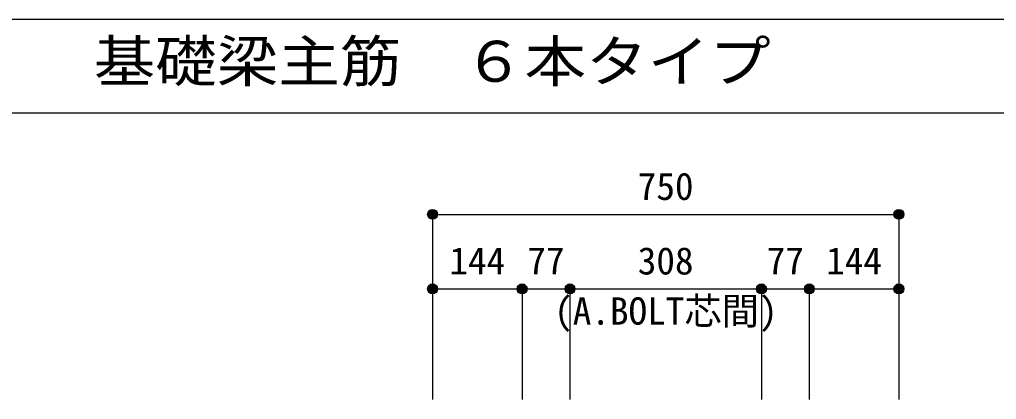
# Model space of a CAD drawing. Units: millimetres at full size, sheet at 1:20. Extents: x -3982 to 3969, y -2797 to 2801.
# Drawn here: x -671 to 900, y -610 to 2 of the extents above; entities that cross this region are included whole.
import ezdxf
from ezdxf.enums import TextEntityAlignment as Align

# ---------------------------------------------------------------- set-up
doc = ezdxf.new("R2010")
doc.units = ezdxf.units.MM
doc.header["$LTSCALE"] = 20
doc.header["$PDMODE"] = 32
doc.header["$PDSIZE"] = 10
for name, color, linetype in [('6-5_梁主筋', 7, 'Continuous'), ('6-7_文字', 7, 'Continuous'), ('6-D_寸法', 4, 'Continuous'), ('F-0_枠', 6, 'Continuous')]:
    doc.layers.add(name, color=color, linetype=linetype)
doc.styles.add('ＭＳ ゴシック', font='')
doc.styles.get('ＭＳ ゴシック').set_extended_font_data('MS Gothic')

msp = doc.modelspace()

# ---------------------------------------------------------------- linework, layer by layer
at = {"layer": '6-5_梁主筋', "color": 4}
for p, q in [((-6.71, -431.65), (-6.71, -609.67)), ((743.29, -431.65), (743.29, -609.67))]:
    msp.add_line(p, q, dxfattribs=at)
at = {"layer": '6-5_梁主筋'}
for p in [(-6.71, -431.65), (743.29, -431.65)]:
    msp.add_point(p, dxfattribs=at)
at = {"layer": '6-D_寸法'}
for p, q in [((-6.71, -311.65), (-6.71, -431.65)), ((-6.71, -311.65), (743.29, -311.65)), ((-6.71, -431.65), (-6.71, -609.67)), ((-6.71, -431.65), (-6.71, -609.67)), ((-6.71, -431.65), (-6.71, -609.67)), ((-6.71, -431.65), (137.29, -431.65)), ((-6.71, -431.65), (-6.71, -609.67)), ((137.29, -431.65), (137.29, -609.67)), ((137.29, -431.65), (214.29, -431.65)), ((214.29, -431.65), (214.29, -609.67)), ((214.29, -431.65), (522.29, -431.65)), ((522.29, -431.65), (522.29, -609.67)), ((522.29, -431.65), (599.29, -431.65)), ((599.29, -431.65), (599.29, -609.67)), ((743.29, -431.65), (743.29, -609.67)), ((743.29, -431.65), (743.29, -609.67))]:
    msp.add_line(p, q, dxfattribs=at)
for points in [[(-6.71, -311.65), (-6.71, -431.65), (-6.71, -609.67)], [(743.29, -311.65), (743.29, -431.65), (743.29, -609.67)], [(599.29, -431.65), (743.29, -431.65), (743.29, -609.67)]]:
    msp.add_lwpolyline(points, dxfattribs=at)
for centre, radius in [((-6.71, -311.65), 8), ((-6.71, -311.65), 7.2), ((-6.71, -311.65), 6.4), ((-6.71, -311.65), 5.6), ((-6.71, -311.65), 4.8), ((-6.71, -311.65), 4), ((-6.71, -311.65), 3.2), ((-6.71, -311.65), 2.4), ((-6.71, -311.65), 1.6), ((-6.71, -311.65), 0.8), ((743.29, -311.65), 8), ((743.29, -311.65), 7.2), ((743.29, -311.65), 6.4), ((743.29, -311.65), 5.6), ((743.29, -311.65), 4.8), ((743.29, -311.65), 4), ((743.29, -311.65), 3.2), ((743.29, -311.65), 2.4), ((743.29, -311.65), 1.6), ((743.29, -311.65), 0.8), ((-6.71, -431.65), 8), ((137.29, -431.65), 8), ((214.29, -431.65), 8), ((522.29, -431.65), 8), ((599.29, -431.65), 8), ((743.29, -431.65), 8), ((-6.71, -431.65), 7.2), ((-6.71, -431.65), 6.4), ((-6.71, -431.65), 5.6), ((-6.71, -431.65), 4.8), ((-6.71, -431.65), 4), ((-6.71, -431.65), 3.2), ((-6.71, -431.65), 2.4), ((-6.71, -431.65), 1.6), ((-6.71, -431.65), 0.8), ((137.29, -431.65), 7.2), ((137.29, -431.65), 6.4), ((137.29, -431.65), 5.6), ((137.29, -431.65), 4.8), ((137.29, -431.65), 4), ((137.29, -431.65), 3.2), ((137.29, -431.65), 2.4), ((137.29, -431.65), 1.6), ((137.29, -431.65), 0.8), ((214.29, -431.65), 7.2), ((214.29, -431.65), 6.4), ((214.29, -431.65), 5.6), ((214.29, -431.65), 4.8), ((214.29, -431.65), 4), ((214.29, -431.65), 3.2), ((214.29, -431.65), 2.4), ((214.29, -431.65), 1.6), ((214.29, -431.65), 0.8), ((522.29, -431.65), 7.2), ((522.29, -431.65), 6.4), ((522.29, -431.65), 5.6), ((522.29, -431.65), 4.8), ((522.29, -431.65), 4), ((522.29, -431.65), 3.2), ((522.29, -431.65), 2.4), ((522.29, -431.65), 1.6), ((522.29, -431.65), 0.8), ((599.29, -431.65), 7.2), ((599.29, -431.65), 6.4), ((599.29, -431.65), 5.6), ((599.29, -431.65), 4.8), ((599.29, -431.65), 4), ((599.29, -431.65), 3.2), ((599.29, -431.65), 2.4), ((599.29, -431.65), 1.6), ((599.29, -431.65), 0.8), ((743.29, -431.65), 7.2), ((743.29, -431.65), 6.4), ((743.29, -431.65), 5.6), ((743.29, -431.65), 4.8), ((743.29, -431.65), 4), ((743.29, -431.65), 3.2), ((743.29, -431.65), 2.4), ((743.29, -431.65), 1.6), ((743.29, -431.65), 0.8)]:
    msp.add_circle(centre, radius, dxfattribs=at)
at = {"layer": '6-D_寸法', "color": 7}
for p in [(-6.71, -311.65), (743.29, -311.65), (-6.71, -431.65), (137.29, -431.65), (214.29, -431.65), (522.29, -431.65), (599.29, -431.65), (743.29, -431.65)]:
    msp.add_point(p, dxfattribs=at)
at = {"layer": 'F-0_枠', "color": 2}
for p, q in [((2482.4, 1.97), (-3981.92, 1.97)), ((-3981.92, -148.03), (2482.4, -148.03))]:
    msp.add_line(p, q, dxfattribs=at)

# ---------------------------------------------------------------- texts
at = {"layer": '6-7_文字', "color": 2, "style": 'ＭＳ ゴシック', "width": 1.1}
msp.add_text('\u3000\u3000基礎梁主筋\u3000６本タイプ', height=65.98, dxfattribs=at).set_placement((-749.76, -118.03), align=Align.BOTTOM_LEFT)
at = {"layer": '6-7_文字', "color": 4, "style": 'ＭＳ ゴシック'}
msp.add_text('(A.BOLT芯間)', height=43.99, dxfattribs=at).set_placement((188.82, -502.42), align=Align.BOTTOM_LEFT)
at = {"layer": '6-D_寸法', "style": 'ＭＳ ゴシック'}
for s, p in [('750', (323.29, -301.65)), ('144', (20.29, -421.65)), ('77', (145.79, -421.65)), ('308', (323.29, -421.65)), ('77', (530.79, -421.65)), ('144', (626.29, -421.65))]:
    msp.add_text(s, height=43.99, dxfattribs=at).set_placement(p, align=Align.BOTTOM_LEFT)

doc.saveas('drawing.dxf')
